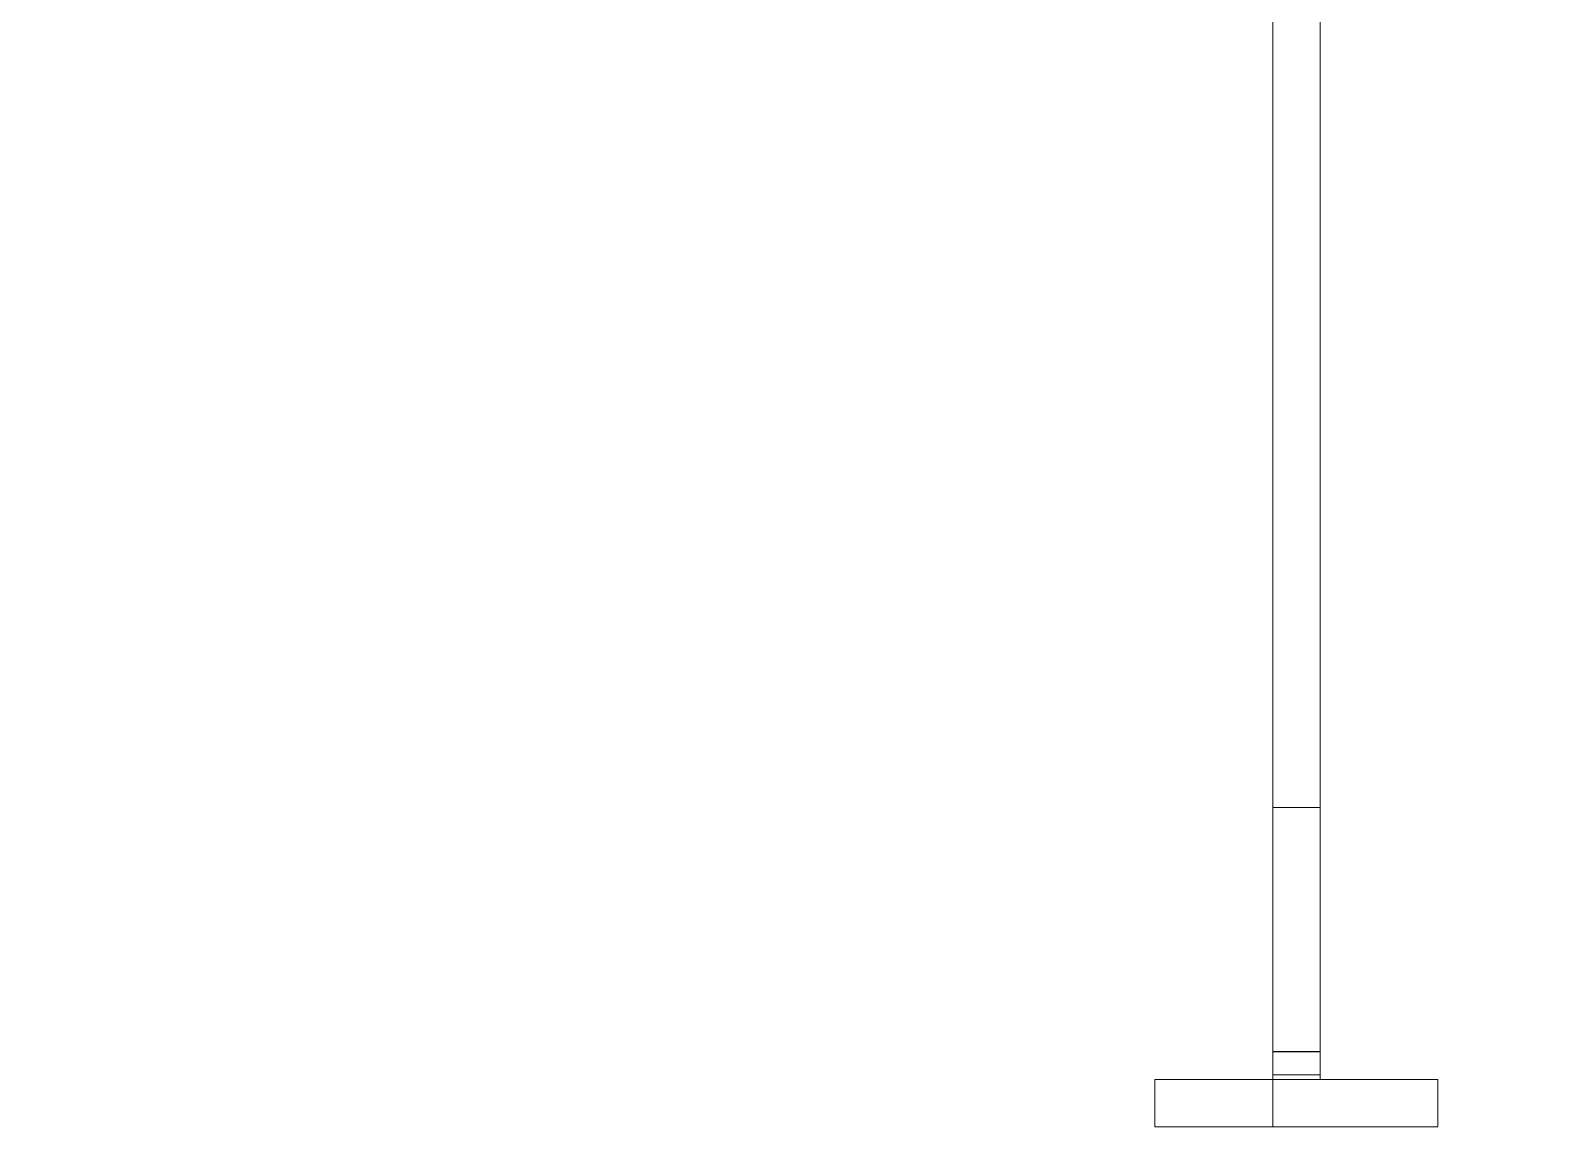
# Model space of a CAD drawing. Header units: millimetres. Extents: x -46169 to 237885, y -84465 to 18123.
# Drawn here: x 227272.1 to 227594.9, y -80952.7 to -80719.8 of the extents above; entities that cross this region are included whole.
import ezdxf

# ---------------------------------------------------------------- set-up
doc = ezdxf.new("R2010")
doc.units = ezdxf.units.MM
doc.header["$MEASUREMENT"] = 0
doc.linetypes.add('Wipeout_Contour', pattern=[1000, 0, -1000])
doc.layers.add('New_A-20-M_Floor_Slab', color=7, linetype='Continuous')
doc.layers.add('New_A-35-M_FFE_Fixed', color=7, linetype='Continuous')
doc.layers.add('New_A-35-M_FFE_Fixed_Pen_No__1', color=7, linetype='Continuous', lineweight=13)

# ---------------------------------------------------------------- blocks, each defined once
blk = doc.blocks.new('Section Elem_266_4', base_point=(208268.76, -84332.61))
at = {"color": 254, "linetype": 'Wipeout_Contour', "lineweight": 0, "ltscale": 43042086.18620662}
blk.add_wipeout([(222238.62, -80784.11), (222303.32, -80784.11), (222303.32, -80953.11), (233391.17, -80953.11), (233391.17, -80952.86), (233326.46, -80952.86), (233326.46, -80783.86), (233391.17, -80783.86), (233391.17, -80715.11), (233320.44, -80715.11), (233320.44, -80952.36), (233285.44, -80952.36), (233285.44, -80942.36), (233310.44, -80942.36), (233310.44, -80715.11), (233045.44, -80715.11), (233045.44, -80952.36), (233010.44, -80952.36), (233010.44, -80942.36), (233035.44, -80942.36), (233035.44, -80715.11), (232495.44, -80715.11), (232495.44, -80942.36), (232520.94, -80942.36), (232520.94, -80952.36), (232459.94, -80952.36), (232459.94, -80942.36), (232485.44, -80942.36), (232485.44, -80715.11), (231945.44, -80715.11), (231945.44, -80942.36), (231970.44, -80942.36), (231970.44, -80952.36), (231909.94, -80952.36), (231909.94, -80942.36), (231935.44, -80942.36), (231935.44, -80715.11), (231395.44, -80715.11), (231395.44, -80942.36), (231420.44, -80942.36), (231420.44, -80952.36), (231359.94, -80952.36), (231359.94, -80942.36), (231385.44, -80942.36), (231385.44, -80715.11), (230845.44, -80715.11), (230845.44, -80942.36), (230870.44, -80942.36), (230870.44, -80952.36), (230809.94, -80952.36), (230809.94, -80942.36), (230835.44, -80942.36), (230835.44, -80715.11), (230295.44, -80715.11), (230295.44, -80942.36), (230320.44, -80942.36), (230320.44, -80952.36), (230259.94, -80952.36), (230259.94, -80942.36), (230285.44, -80942.36), (230285.44, -80715.11), (229745.44, -80715.11), (229745.44, -80942.36), (229770.44, -80942.36), (229770.44, -80952.36), (229710.44, -80952.36), (229710.44, -80942.36), (229735.44, -80942.36), (229735.44, -80715.11), (229195.44, -80715.11), (229195.44, -80942.36), (229220.94, -80942.36), (229220.94, -80952.36), (229159.94, -80952.36), (229159.94, -80942.36), (229185.44, -80942.36), (229185.44, -80715.11), (228645.44, -80715.11), (228645.44, -80942.36), (228670.44, -80942.36), (228670.44, -80952.36), (228610.44, -80952.36), (228610.44, -80942.36), (228635.44, -80942.36), (228635.44, -80715.11), (228095.44, -80715.11), (228095.44, -80942.36), (228120.94, -80942.36), (228120.94, -80952.36), (228059.94, -80952.36), (228059.94, -80942.36), (228085.44, -80942.36), (228085.44, -80715.11), (227545.44, -80715.11), (227545.44, -80942.36), (227570.44, -80942.36), (227570.44, -80952.36), (227510.44, -80952.36), (227510.44, -80942.36), (227535.44, -80942.36), (227535.44, -80715.11), (226995.44, -80715.11), (226995.44, -80942.36), (227020.94, -80942.36), (227020.94, -80952.36), (226959.94, -80952.36), (226959.94, -80942.36), (226985.44, -80942.36), (226985.44, -80715.11), (226445.44, -80715.11), (226445.44, -80942.36), (226470.44, -80942.36), (226470.44, -80952.36), (226409.94, -80952.36), (226409.94, -80942.36), (226435.44, -80942.36), (226435.44, -80715.11), (225895.44, -80715.11), (225895.44, -80942.36), (225920.44, -80942.36), (225920.44, -80952.36), (225860.44, -80952.36), (225860.44, -80942.36), (225885.44, -80942.36), (225885.44, -80715.11), (225345.44, -80715.11), (225345.44, -80942.36), (225370.94, -80942.36), (225370.94, -80952.36), (225309.94, -80952.36), (225309.94, -80942.36), (225335.44, -80942.36), (225335.44, -80715.11), (224795.44, -80715.11), (224795.44, -80942.36), (224820.44, -80942.36), (224820.44, -80952.36), (224760.44, -80952.36), (224760.44, -80942.36), (224785.44, -80942.36), (224785.44, -80715.11), (224245.44, -80715.11), (224245.44, -80942.36), (224270.94, -80942.36), (224270.94, -80952.36), (224209.94, -80952.36), (224209.94, -80942.36), (224235.44, -80942.36), (224235.44, -80715.11), (223695.44, -80715.11), (223695.44, -80942.36), (223720.44, -80942.36), (223720.44, -80952.36), (223660.44, -80952.36), (223660.44, -80942.36), (223685.44, -80942.36), (223685.44, -80715.11), (223145.44, -80715.11), (223145.44, -80942.36), (223170.94, -80942.36), (223170.94, -80952.36), (223109.94, -80952.36), (223109.94, -80942.36), (223135.44, -80942.36), (223135.44, -80715.11), (222595.44, -80715.11), (222595.44, -80942.36), (222620.44, -80942.36), (222620.44, -80952.36), (222585.44, -80952.36), (222585.44, -80715.11), (222320.44, -80715.11), (222320.44, -80942.36), (222345.44, -80942.36), (222345.44, -80952.36), (222310.44, -80952.36), (222310.44, -80715.11), (222238.62, -80715.11)], dxfattribs=at).dxf.layer = 'New_A-20-M_Floor_Slab'
blk = doc.blocks.new('Section Elem_271_4', base_point=(208268.76, -84332.61))
at = {"color": 254, "linetype": 'Wipeout_Contour', "lineweight": 0, "ltscale": 965800.657384}
blk.add_wipeout([(227545.44, -80651.97), (227535.44, -80651.97), (227535.44, -80884.65), (227545.44, -80884.65)], dxfattribs=at).dxf.layer = 'New_A-35-M_FFE_Fixed'
at = {"color": 254, "linetype": 'Wipeout_Contour', "lineweight": 0, "ltscale": 965976.924308}
blk.add_wipeout([(227545.44, -80895.1), (227535.44, -80895.1), (227535.44, -80904.95), (227545.44, -80904.95)], dxfattribs=at).dxf.layer = 'New_A-35-M_FFE_Fixed'
at = {"color": 254, "linetype": 'Wipeout_Contour', "lineweight": 0, "ltscale": 966026.437822}
blk.add_wipeout([(227535.44, -80937.2), (227545.44, -80937.2), (227545.44, -80936.74), (227535.44, -80936.74)], dxfattribs=at).dxf.layer = 'New_A-35-M_FFE_Fixed'
at = {"color": 254, "linetype": 'Wipeout_Contour', "lineweight": 0, "ltscale": 965974.414353}
blk.add_wipeout([(227510.44, -80942.36), (227510.44, -80952.36), (227535.44, -80952.36), (227535.44, -80942.36)], dxfattribs=at).dxf.layer = 'New_A-35-M_FFE_Fixed'
at = {"layer": 'New_A-35-M_FFE_Fixed_Pen_No__1', "linetype": 'Continuous'}
for q in [(227510.44, -80942.36), (227535.44, -80952.36)]:
    blk.add_line((227510.44, -80952.36), q, dxfattribs=at)
at = {"color": 254, "linetype": 'Wipeout_Contour', "lineweight": 0, "ltscale": 965963.325817}
blk.add_wipeout([(227535.44, -80884.65), (227535.44, -80895.1), (227545.44, -80895.1), (227545.44, -80884.65)], dxfattribs=at).dxf.layer = 'New_A-35-M_FFE_Fixed'
at = {"color": 254, "linetype": 'Wipeout_Contour', "lineweight": 0, "ltscale": 965989.510539}
blk.add_wipeout([(227535.44, -80913.88), (227545.44, -80913.88), (227545.44, -80904.95), (227535.44, -80904.95)], dxfattribs=at).dxf.layer = 'New_A-35-M_FFE_Fixed'
at = {"color": 254, "linetype": 'Wipeout_Contour', "lineweight": 0, "ltscale": 966027.164352}
blk.add_wipeout([(227535.44, -80937.2), (227535.44, -80937.82), (227545.44, -80937.82), (227545.44, -80937.2)], dxfattribs=at).dxf.layer = 'New_A-35-M_FFE_Fixed'
at = {"color": 254, "linetype": 'Wipeout_Contour', "lineweight": 0, "ltscale": 966000.681979}
blk.add_wipeout([(227535.44, -80921.62), (227545.44, -80921.62), (227545.44, -80913.88), (227535.44, -80913.88)], dxfattribs=at).dxf.layer = 'New_A-35-M_FFE_Fixed'
at = {"color": 254, "linetype": 'Wipeout_Contour', "lineweight": 0, "ltscale": 966029.176264}
blk.add_wipeout([(227535.44, -80939.44), (227545.44, -80939.44), (227545.44, -80938.58), (227535.44, -80938.58)], dxfattribs=at).dxf.layer = 'New_A-35-M_FFE_Fixed'
at = {"color": 254, "linetype": 'Wipeout_Contour', "lineweight": 0, "ltscale": 966010.081065}
blk.add_wipeout([(227535.44, -80927.91), (227545.44, -80927.91), (227545.44, -80921.62), (227535.44, -80921.62)], dxfattribs=at).dxf.layer = 'New_A-35-M_FFE_Fixed'
at = {"color": 254, "linetype": 'Wipeout_Contour', "lineweight": 0, "ltscale": 966028.088969}
blk.add_wipeout([(227535.44, -80937.82), (227535.44, -80938.58), (227545.44, -80938.58), (227545.44, -80937.82)], dxfattribs=at).dxf.layer = 'New_A-35-M_FFE_Fixed'
at = {"color": 254, "linetype": 'Wipeout_Contour', "lineweight": 0, "ltscale": 966017.407011}
blk.add_wipeout([(227535.44, -80927.91), (227535.44, -80932.55), (227545.44, -80932.55), (227545.44, -80927.91)], dxfattribs=at).dxf.layer = 'New_A-35-M_FFE_Fixed'
at = {"color": 254, "linetype": 'Wipeout_Contour', "lineweight": 0, "ltscale": 966025.937418}
blk.add_wipeout([(227535.44, -80936.74), (227545.44, -80936.74), (227545.44, -80936.45), (227535.44, -80936.45)], dxfattribs=at).dxf.layer = 'New_A-35-M_FFE_Fixed'
at = {"color": 254, "linetype": 'Wipeout_Contour', "lineweight": 0, "ltscale": 966030.384379}
blk.add_wipeout([(227535.44, -80940.38), (227545.44, -80940.38), (227545.44, -80939.44), (227535.44, -80939.44)], dxfattribs=at).dxf.layer = 'New_A-35-M_FFE_Fixed'
at = {"color": 254, "linetype": 'Wipeout_Contour', "lineweight": 0, "ltscale": 966024.975305}
blk.add_wipeout([(227535.44, -80936.36), (227545.44, -80936.36), (227545.44, -80935.4), (227535.44, -80935.4)], dxfattribs=at).dxf.layer = 'New_A-35-M_FFE_Fixed'
at = {"color": 254, "linetype": 'Wipeout_Contour', "lineweight": 0, "ltscale": 966032.991025}
blk.add_wipeout([(227535.44, -80941.36), (227535.44, -80942.36), (227545.44, -80942.36), (227545.44, -80941.36)], dxfattribs=at).dxf.layer = 'New_A-35-M_FFE_Fixed'
at = {"color": 254, "linetype": 'Wipeout_Contour', "lineweight": 0, "ltscale": 966025.682328}
blk.add_wipeout([(227535.44, -80936.45), (227545.44, -80936.45), (227545.44, -80936.36), (227535.44, -80936.36)], dxfattribs=at).dxf.layer = 'New_A-35-M_FFE_Fixed'
at = {"color": 254, "linetype": 'Wipeout_Contour', "lineweight": 0, "ltscale": 966031.666905}
blk.add_wipeout([(227535.44, -80941.36), (227545.44, -80941.36), (227545.44, -80940.38), (227535.44, -80940.38)], dxfattribs=at).dxf.layer = 'New_A-35-M_FFE_Fixed'
at = {"layer": 'New_A-35-M_FFE_Fixed_Pen_No__1', "linetype": 'Continuous'}
for p, q in [((227510.44, -80942.36), (227535.44, -80942.36)), ((227545.44, -80952.36), (227545.44, -80942.36))]:
    blk.add_line(p, q, dxfattribs=at)
at = {"color": 254, "linetype": 'Wipeout_Contour', "lineweight": 0, "ltscale": 966022.425348}
blk.add_wipeout([(227535.44, -80932.55), (227535.44, -80935.4), (227545.44, -80935.4), (227545.44, -80932.55)], dxfattribs=at).dxf.layer = 'New_A-35-M_FFE_Fixed'
blk = doc.blocks.new('Section Elem_274_4', base_point=(208268.76, -84332.61))
at = {"layer": 'New_A-35-M_FFE_Fixed_Pen_No__1', "linetype": 'Continuous'}
for p, q in [((227535.44, -80884.65), (227535.44, -80651.97)), ((227545.44, -80884.65), (227545.44, -80651.97)), ((227545.44, -80884.65), (227535.44, -80884.65)), ((227535.44, -80895.1), (227535.44, -80884.65)), ((227545.44, -80895.1), (227545.44, -80884.65)), ((227535.44, -80904.95), (227535.44, -80895.1)), ((227545.44, -80904.95), (227545.44, -80895.1)), ((227535.44, -80913.88), (227535.44, -80904.95)), ((227545.44, -80913.88), (227545.44, -80904.95)), ((227535.44, -80921.62), (227535.44, -80913.88)), ((227545.44, -80921.62), (227545.44, -80913.88)), ((227535.44, -80927.91), (227535.44, -80921.62)), ((227545.44, -80927.91), (227545.44, -80921.62)), ((227535.44, -80932.55), (227535.44, -80927.91)), ((227545.44, -80932.55), (227545.44, -80927.91)), ((227535.44, -80935.4), (227535.44, -80932.55)), ((227545.44, -80935.4), (227545.44, -80932.55)), ((227535.44, -80936.36), (227535.44, -80935.4)), ((227545.44, -80936.36), (227535.44, -80936.36)), ((227535.44, -80936.45), (227535.44, -80936.36)), ((227535.44, -80936.74), (227535.44, -80936.45)), ((227535.44, -80937.2), (227535.44, -80936.74)), ((227545.44, -80936.36), (227545.44, -80935.4)), ((227545.44, -80936.45), (227545.44, -80936.36)), ((227545.44, -80936.74), (227545.44, -80936.45)), ((227545.44, -80937.2), (227545.44, -80936.74)), ((227535.44, -80937.82), (227535.44, -80937.2)), ((227535.44, -80938.58), (227535.44, -80937.82)), ((227535.44, -80939.44), (227535.44, -80938.58)), ((227535.44, -80940.38), (227535.44, -80939.44)), ((227545.44, -80937.82), (227545.44, -80937.2)), ((227545.44, -80938.58), (227545.44, -80937.82)), ((227545.44, -80939.44), (227545.44, -80938.58)), ((227545.44, -80940.38), (227545.44, -80939.44))]:
    blk.add_line(p, q, dxfattribs=at)
at = {"color": 254, "linetype": 'Wipeout_Contour', "lineweight": 0, "ltscale": 966087.47334}
blk.add_wipeout([(227535.44, -80952.36), (227570.44, -80952.36), (227570.44, -80942.36), (227535.44, -80942.36)], dxfattribs=at).dxf.layer = 'New_A-35-M_FFE_Fixed'
at = {"layer": 'New_A-35-M_FFE_Fixed_Pen_No__1', "linetype": 'Continuous'}
for p, q in [((227535.44, -80941.36), (227535.44, -80940.38)), ((227545.44, -80941.36), (227535.44, -80941.36)), ((227535.44, -80942.36), (227535.44, -80941.36)), ((227535.44, -80952.36), (227535.44, -80942.36)), ((227570.44, -80942.36), (227535.44, -80942.36)), ((227545.44, -80941.36), (227545.44, -80940.38)), ((227545.44, -80942.36), (227545.44, -80941.36)), ((227570.44, -80952.36), (227570.44, -80942.36)), ((227570.44, -80952.36), (227535.44, -80952.36))]:
    blk.add_line(p, q, dxfattribs=at)

msp = doc.modelspace()

# ---------------------------------------------------------------- block references
at = {"layer": 'New_A-20-M_Floor_Slab'}
msp.add_blockref('Section Elem_266_4', (208268.76, -84332.61), dxfattribs=at)

# ---------------------------------------------------------------- next in the draw order: block references
at = {"layer": 'New_A-35-M_FFE_Fixed'}
msp.add_blockref('Section Elem_271_4', (208268.76, -84332.61), dxfattribs=at)

# ---------------------------------------------------------------- next in the draw order: block references
msp.add_blockref('Section Elem_274_4', (208268.76, -84332.61), dxfattribs=at)

doc.saveas('drawing.dxf')
